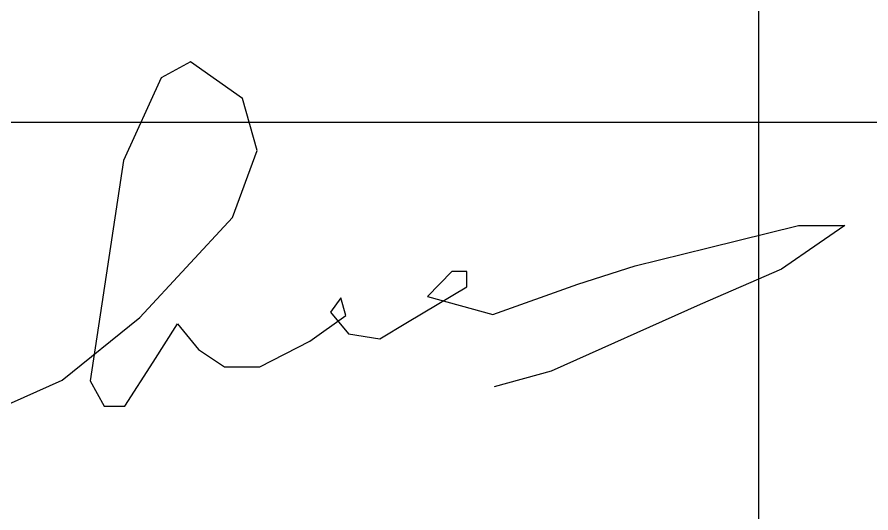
# Model space of a CAD drawing. Header units: millimetres. Extents: x 1177285 to 1225570, y -905119 to -683091.
# Drawn here: x 1210628 to 1211508, y -836860 to -836349 of the extents above; entities that cross this region are included whole.
import ezdxf

# ---------------------------------------------------------------- set-up
doc = ezdxf.new("R2010")
doc.units = ezdxf.units.MM

# ---------------------------------------------------------------- blocks, each defined once
blk = doc.blocks.new('ntnntyht')
at = {"lineweight": 25, "ltscale": 15}
for p, q in [((1989459.25, -50104.72), (1989459.25, -44360.91)), ((1983723.19, -46968.89), (1990506.68, -46968.89))]:
    blk.add_line(p, q, dxfattribs=at)
at = {"color": 7, "lineweight": 30}
blk.add_lwpolyline([(1988680.06, -47262.35), (1988745.2, -47233.47), (1988824.66, -47169.11), (1988919.88, -47066.43), (1988945.23, -46997.97), (1988930.16, -46944.57), (1988876.72, -46906.91), (1988846.58, -46923.34), (1988808.22, -47008.23), (1988784.24, -47166.38), (1988773.98, -47234.05), (1988788.35, -47260.17), (1988809.59, -47260.17), (1988838.36, -47214.98), (1988863.5, -47175.51), (1988884.94, -47201.97), (1988911.66, -47219.77), (1988947.97, -47219.77), (1988999.12, -47193.55), (1989036.02, -47166.97), (1989030.87, -47148.96), (1989020.14, -47163.54), (1989038.59, -47185.84), (1989070.77, -47190.98), (1989099.09, -47173.83), (1989160.02, -47137.81), (1989160.02, -47121.95), (1989144.57, -47121.95), (1989119.69, -47147.67), (1989186.62, -47166.11), (1989273.62, -47135.03), (1989332.52, -47116.22), (1989407.42, -47097.72), (1989500.07, -47074.84), (1989547.34, -47074.84), (1989521.08, -47092.99), (1989482.62, -47119.56), (1989399.25, -47155.8), (1989246.43, -47224.31), (1989187.91, -47240.14)], dxfattribs=at)

msp = doc.modelspace()

# ---------------------------------------------------------------- block references
at = {"color": 3, "xscale": 1.004925508461463, "yscale": 1.004925508461463, "zscale": 1.004925508461463}
msp.add_blockref('ntnntyht', (-787866.274, -789257.085), dxfattribs=at)

doc.saveas('drawing.dxf')
